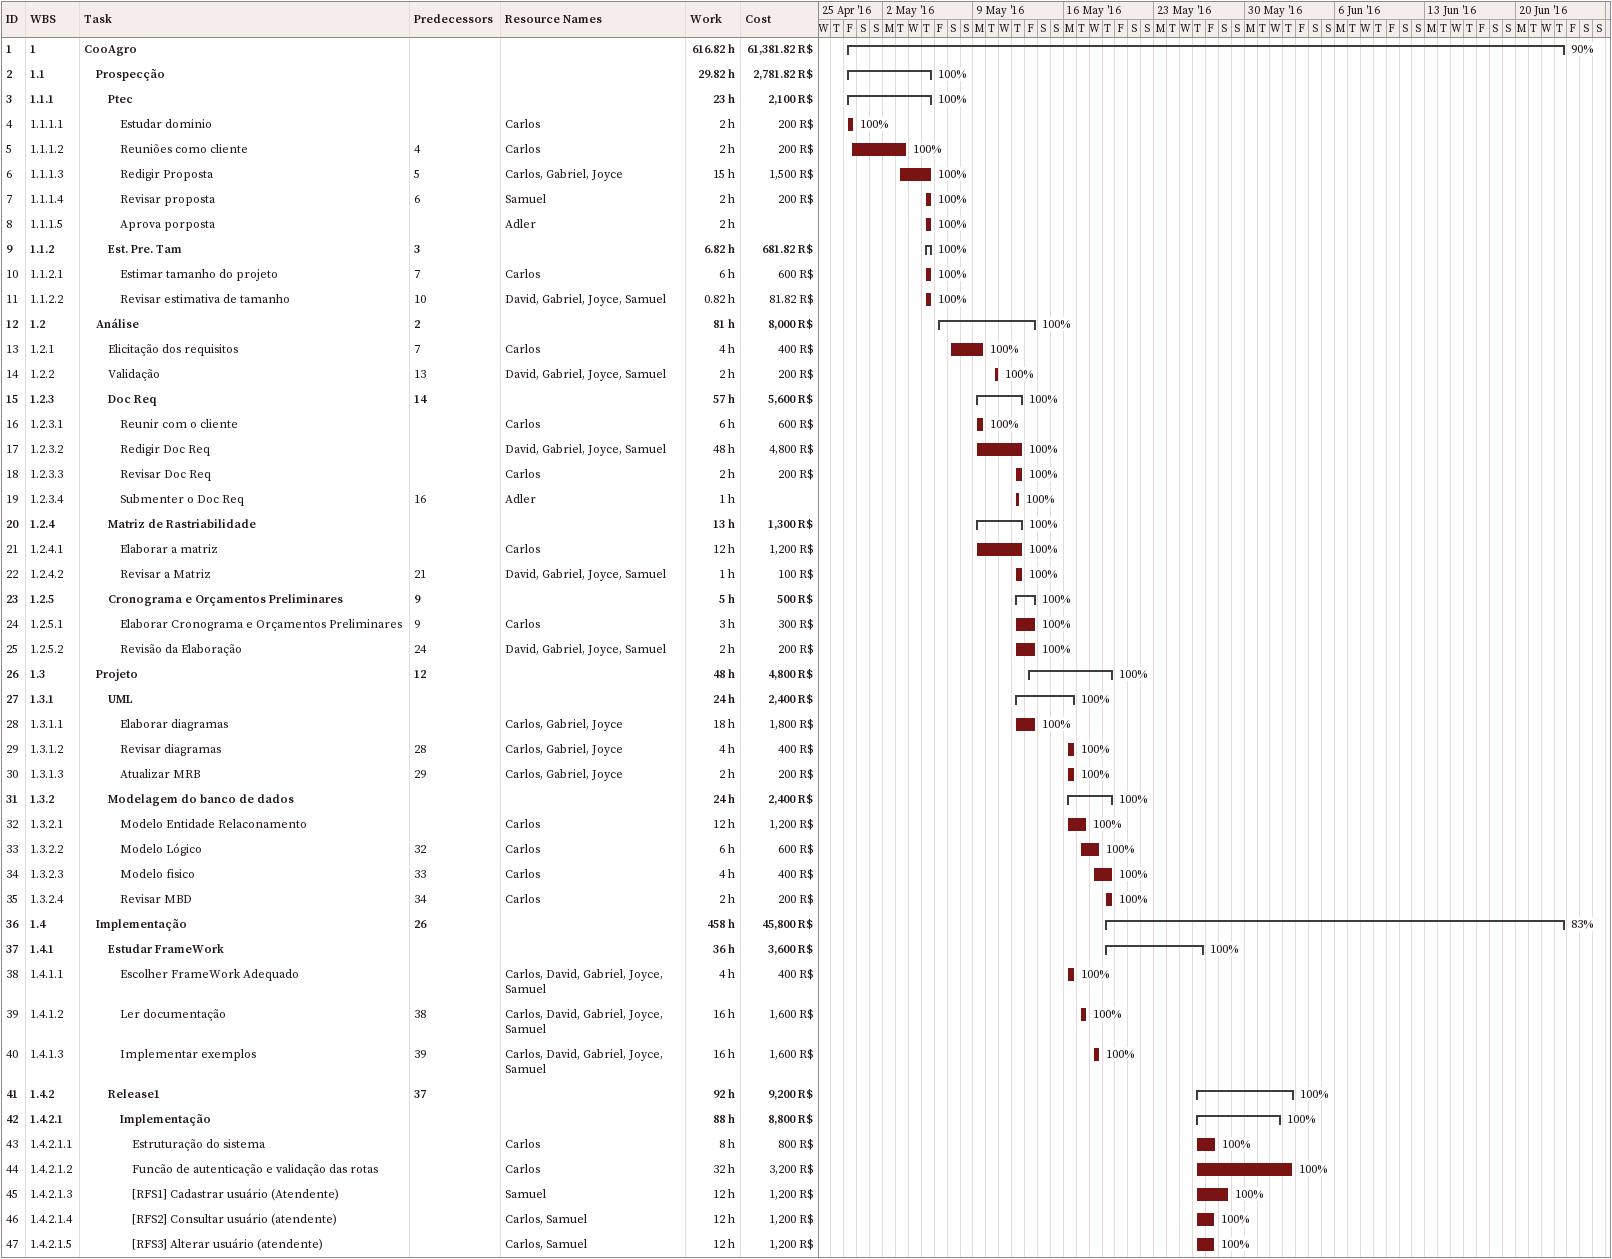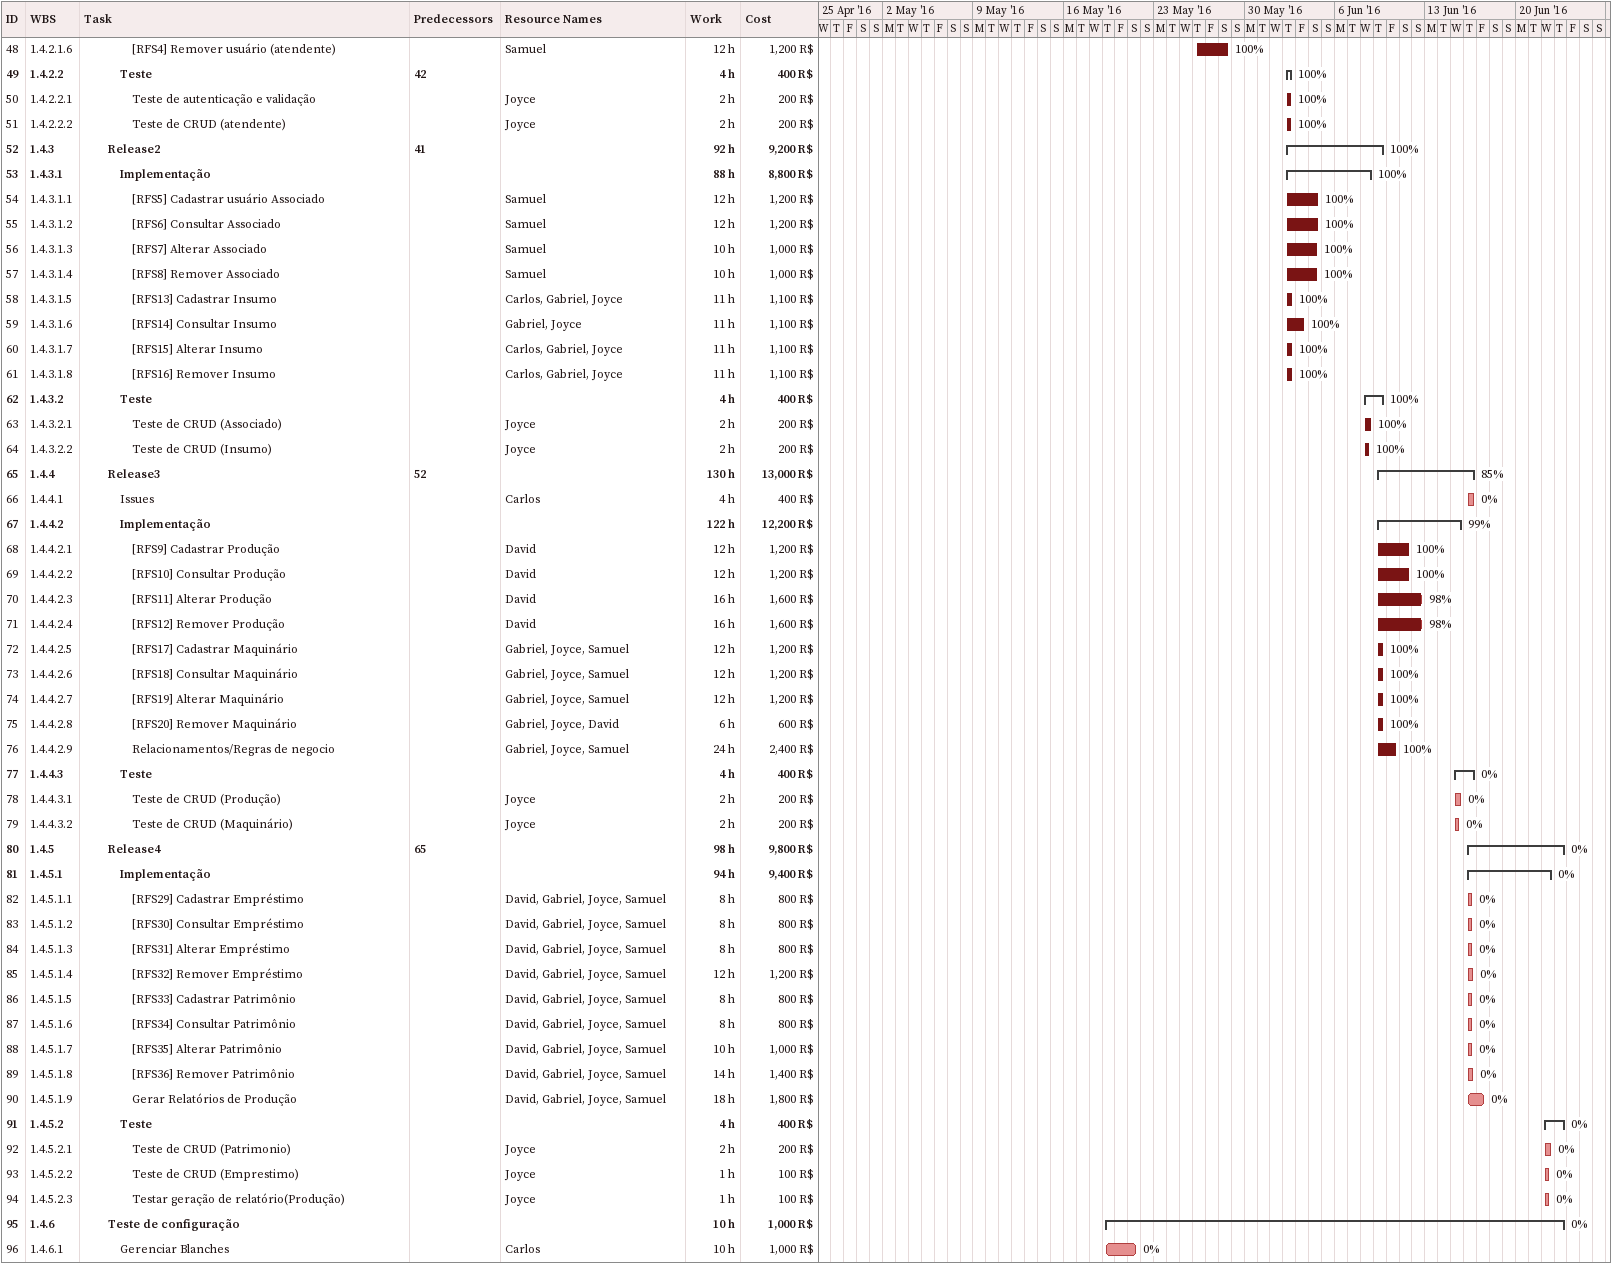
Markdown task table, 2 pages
| ID | WBS | Task | Start | Finish | Predecessors | Resources | % complete | Work (h) | Cost (R$) |
|---|---|---|---|---|---|---|---|---|---|
| 1 | 1 | **CooAgro** | 2016-04-29 | 2016-06-23 |  |  | 90 | 616.82 | 61381.82 |
| 2 | 1.1 | **Prospecção** | 2016-04-29 | 2016-05-05 |  |  | 100 | 29.82 | 2781.82 |
| 3 | 1.1.1 | **Ptec** | 2016-04-29 | 2016-05-05 |  |  | 100 | 23 | 2100 |
| 4 | 1.1.1.1 | Estudar dominio | 2016-04-29 | 2016-04-29 |  | Carlos | 100 | 2 | 200 |
| 5 | 1.1.1.2 | Reuniões como cliente | 2016-04-29 | 2016-05-03 | 4 | Carlos | 100 | 2 | 200 |
| 6 | 1.1.1.3 | Redigir Proposta | 2016-05-03 | 2016-05-05 | 5 | Carlos, Gabriel, Joyce | 100 | 15 | 1500 |
| 7 | 1.1.1.4 | Revisar proposta | 2016-05-05 | 2016-05-05 | 6 | Samuel | 100 | 2 | 200 |
| 8 | 1.1.1.5 | Aprova porposta | 2016-05-05 | 2016-05-05 |  | Adler | 100 | 2 |  |
| 9 | 1.1.2 | **Est. Pre. Tam** | 2016-05-05 | 2016-05-05 | 3 |  | 100 | 6.82 | 681.82 |
| 10 | 1.1.2.1 | Estimar tamanho do projeto | 2016-05-05 | 2016-05-05 | 7 | Carlos | 100 | 6 | 600 |
| 11 | 1.1.2.2 | Revisar estimativa de tamanho | 2016-05-05 | 2016-05-05 | 10 | David, Gabriel, Joyce, Samuel | 100 | 0.82 | 81.82 |
| 12 | 1.2 | **Análise** | 2016-05-06 | 2016-05-13 | 2 |  | 100 | 81 | 8000 |
| 13 | 1.2.1 | Elicitação dos requisitos | 2016-05-07 | 2016-05-09 | 7 | Carlos | 100 | 4 | 400 |
| 14 | 1.2.2 | Validação | 2016-05-10 | 2016-05-10 | 13 | David, Gabriel, Joyce, Samuel | 100 | 2 | 200 |
| 15 | 1.2.3 | **Doc Req** | 2016-05-09 | 2016-05-12 | 14 |  | 100 | 57 | 5600 |
| 16 | 1.2.3.1 | Reunir com o cliente | 2016-05-09 | 2016-05-09 |  | Carlos | 100 | 6 | 600 |
| 17 | 1.2.3.2 | Redigir Doc Req | 2016-05-09 | 2016-05-12 |  | David, Gabriel, Joyce, Samuel | 100 | 48 | 4800 |
| 18 | 1.2.3.3 | Revisar Doc Req | 2016-05-12 | 2016-05-12 |  | Carlos | 100 | 2 | 200 |
| 19 | 1.2.3.4 | Submenter o Doc Req | 2016-05-12 | 2016-05-12 | 16 | Adler | 100 | 1 |  |
| 20 | 1.2.4 | **Matriz de Rastriabilidade** | 2016-05-09 | 2016-05-12 |  |  | 100 | 13 | 1300 |
| 21 | 1.2.4.1 | Elaborar a matriz | 2016-05-09 | 2016-05-12 |  | Carlos | 100 | 12 | 1200 |
| 22 | 1.2.4.2 | Revisar a Matriz | 2016-05-12 | 2016-05-12 | 21 | David, Gabriel, Joyce, Samuel | 100 | 1 | 100 |
| 23 | 1.2.5 | **Cronograma e Orçamentos Preliminares** | 2016-05-12 | 2016-05-13 | 9 |  | 100 | 5 | 500 |
| 24 | 1.2.5.1 | Elaborar Cronograma e Orçamentos Preliminares | 2016-05-12 | 2016-05-13 | 9 | Carlos | 100 | 3 | 300 |
| 25 | 1.2.5.2 | Revisão da Elaboração | 2016-05-12 | 2016-05-13 | 24 | David, Gabriel, Joyce, Samuel | 100 | 2 | 200 |
| 26 | 1.3 | **Projeto** | 2016-05-13 | 2016-05-19 | 12 |  | 100 | 48 | 4800 |
| 27 | 1.3.1 | **UML** | 2016-05-12 | 2016-05-16 |  |  | 100 | 24 | 2400 |
| 28 | 1.3.1.1 | Elaborar diagramas | 2016-05-12 | 2016-05-13 |  | Carlos, Gabriel, Joyce | 100 | 18 | 1800 |
| 29 | 1.3.1.2 | Revisar diagramas | 2016-05-16 | 2016-05-16 | 28 | Carlos, Gabriel, Joyce | 100 | 4 | 400 |
| 30 | 1.3.1.3 | Atualizar MRB | 2016-05-16 | 2016-05-16 | 29 | Carlos, Gabriel, Joyce | 100 | 2 | 200 |
| 31 | 1.3.2 | **Modelagem do banco de dados** | 2016-05-16 | 2016-05-19 |  |  | 100 | 24 | 2400 |
| 32 | 1.3.2.1 | Modelo Entidade Relaconamento | 2016-05-16 | 2016-05-17 |  | Carlos | 100 | 12 | 1200 |
| 33 | 1.3.2.2 | Modelo Lógico | 2016-05-17 | 2016-05-18 | 32 | Carlos | 100 | 6 | 600 |
| 34 | 1.3.2.3 | Modelo fisico | 2016-05-18 | 2016-05-19 | 33 | Carlos | 100 | 4 | 400 |
| 35 | 1.3.2.4 | Revisar MBD | 2016-05-19 | 2016-05-19 | 34 | Carlos | 100 | 2 | 200 |
| 36 | 1.4 | **Implementação** | 2016-05-19 | 2016-06-23 | 26 |  | 83 | 458 | 45800 |
| 37 | 1.4.1 | **Estudar FrameWork** | 2016-05-19 | 2016-05-26 |  |  | 100 | 36 | 3600 |
| 38 | 1.4.1.1 | Escolher FrameWork Adequado | 2016-05-16 | 2016-05-16 |  | Carlos, David, Gabriel, Joyce, Samuel | 100 | 4 | 400 |
| 39 | 1.4.1.2 | Ler documentação | 2016-05-17 | 2016-05-17 | 38 | Carlos, David, Gabriel, Joyce, Samuel | 100 | 16 | 1600 |
| 40 | 1.4.1.3 | Implementar exemplos | 2016-05-18 | 2016-05-18 | 39 | Carlos, David, Gabriel, Joyce, Samuel | 100 | 16 | 1600 |
| 41 | 1.4.2 | **Release1** | 2016-05-26 | 2016-06-02 | 37 |  | 100 | 92 | 9200 |
| 42 | 1.4.2.1 | **Implementação** | 2016-05-26 | 2016-06-01 |  |  | 100 | 88 | 8800 |
| 43 | 1.4.2.1.1 | Estruturação do sistema | 2016-05-26 | 2016-05-27 |  | Carlos | 100 | 8 | 800 |
| 44 | 1.4.2.1.2 | Funcão de autenticação e validação das rotas | 2016-05-26 | 2016-06-02 |  | Carlos | 100 | 32 | 3200 |
| 45 | 1.4.2.1.3 | [RFS1] Cadastrar usuário (Atendente) | 2016-05-26 | 2016-05-28 |  | Samuel | 100 | 12 | 1200 |
| 46 | 1.4.2.1.4 | [RFS2] Consultar usuário (atendente) | 2016-05-26 | 2016-05-27 |  | Carlos, Samuel | 100 | 12 | 1200 |
| 47 | 1.4.2.1.5 | [RFS3] Alterar usuário (atendente) | 2016-05-26 | 2016-05-27 |  | Carlos, Samuel | 100 | 12 | 1200 |
| 48 | 1.4.2.1.6 | [RFS4] Remover usuário (atendente) | 2016-05-26 | 2016-05-28 |  | Samuel | 100 | 12 | 1200 |
| 49 | 1.4.2.2 | **Teste** | 2016-06-02 | 2016-06-02 | 42 |  | 100 | 4 | 400 |
| 50 | 1.4.2.2.1 | Teste de autenticação e validação | 2016-06-02 | 2016-06-02 |  | Joyce | 100 | 2 | 200 |
| 51 | 1.4.2.2.2 | Teste de CRUD (atendente) | 2016-06-02 | 2016-06-02 |  | Joyce | 100 | 2 | 200 |
| 52 | 1.4.3 | **Release2** | 2016-06-02 | 2016-06-09 | 41 |  | 100 | 92 | 9200 |
| 53 | 1.4.3.1 | **Implementação** | 2016-06-02 | 2016-06-08 |  |  | 100 | 88 | 8800 |
| 54 | 1.4.3.1.1 | [RFS5] Cadastrar usuário Associado | 2016-06-02 | 2016-06-04 |  | Samuel | 100 | 12 | 1200 |
| 55 | 1.4.3.1.2 | [RFS6] Consultar Associado | 2016-06-02 | 2016-06-04 |  | Samuel | 100 | 12 | 1200 |
| 56 | 1.4.3.1.3 | [RFS7] Alterar Associado | 2016-06-02 | 2016-06-04 |  | Samuel | 100 | 10 | 1000 |
| 57 | 1.4.3.1.4 | [RFS8] Remover Associado | 2016-06-02 | 2016-06-04 |  | Samuel | 100 | 10 | 1000 |
| 58 | 1.4.3.1.5 | [RFS13] Cadastrar Insumo | 2016-06-02 | 2016-06-02 |  | Carlos, Gabriel, Joyce | 100 | 11 | 1100 |
| 59 | 1.4.3.1.6 | [RFS14] Consultar Insumo | 2016-06-02 | 2016-06-03 |  | Gabriel, Joyce | 100 | 11 | 1100 |
| 60 | 1.4.3.1.7 | [RFS15] Alterar Insumo | 2016-06-02 | 2016-06-02 |  | Carlos, Gabriel, Joyce | 100 | 11 | 1100 |
| 61 | 1.4.3.1.8 | [RFS16] Remover Insumo | 2016-06-02 | 2016-06-02 |  | Carlos, Gabriel, Joyce | 100 | 11 | 1100 |
| 62 | 1.4.3.2 | **Teste** | 2016-06-08 | 2016-06-09 |  |  | 100 | 4 | 400 |
| 63 | 1.4.3.2.1 | Teste de CRUD (Associado) | 2016-06-08 | 2016-06-08 |  | Joyce | 100 | 2 | 200 |
| 64 | 1.4.3.2.2 | Teste de CRUD (Insumo) | 2016-06-08 | 2016-06-08 |  | Joyce | 100 | 2 | 200 |
| 65 | 1.4.4 | **Release3** | 2016-06-09 | 2016-06-16 | 52 |  | 85 | 130 | 13000 |
| 66 | 1.4.4.1 | Issues | 2016-06-16 | 2016-06-16 |  | Carlos | 0 | 4 | 400 |
| 67 | 1.4.4.2 | **Implementação** | 2016-06-09 | 2016-06-15 |  |  | 99 | 122 | 12200 |
| 68 | 1.4.4.2.1 | [RFS9] Cadastrar Produção | 2016-06-09 | 2016-06-11 |  | David | 100 | 12 | 1200 |
| 69 | 1.4.4.2.2 | [RFS10] Consultar Produção | 2016-06-09 | 2016-06-11 |  | David | 100 | 12 | 1200 |
| 70 | 1.4.4.2.3 | [RFS11] Alterar Produção | 2016-06-09 | 2016-06-12 |  | David | 98 | 16 | 1600 |
| 71 | 1.4.4.2.4 | [RFS12] Remover Produção | 2016-06-09 | 2016-06-12 |  | David | 98 | 16 | 1600 |
| 72 | 1.4.4.2.5 | [RFS17] Cadastrar Maquinário | 2016-06-09 | 2016-06-09 |  | Gabriel, Joyce, Samuel | 100 | 12 | 1200 |
| 73 | 1.4.4.2.6 | [RFS18] Consultar Maquinário | 2016-06-09 | 2016-06-09 |  | Gabriel, Joyce, Samuel | 100 | 12 | 1200 |
| 74 | 1.4.4.2.7 | [RFS19] Alterar Maquinário | 2016-06-09 | 2016-06-09 |  | Gabriel, Joyce, Samuel | 100 | 12 | 1200 |
| 75 | 1.4.4.2.8 | [RFS20] Remover Maquinário | 2016-06-09 | 2016-06-09 |  | Gabriel, Joyce, David | 100 | 6 | 600 |
| 76 | 1.4.4.2.9 | Relacionamentos/Regras de negocio | 2016-06-09 | 2016-06-10 |  | Gabriel, Joyce, Samuel | 100 | 24 | 2400 |
| 77 | 1.4.4.3 | **Teste** | 2016-06-15 | 2016-06-16 |  |  | 0 | 4 | 400 |
| 78 | 1.4.4.3.1 | Teste de CRUD (Produção) | 2016-06-15 | 2016-06-15 |  | Joyce | 0 | 2 | 200 |
| 79 | 1.4.4.3.2 | Teste de CRUD (Maquinário) | 2016-06-15 | 2016-06-15 |  | Joyce | 0 | 2 | 200 |
| 80 | 1.4.5 | **Release4** | 2016-06-16 | 2016-06-23 | 65 |  | 0 | 98 | 9800 |
| 81 | 1.4.5.1 | **Implementação** | 2016-06-16 | 2016-06-22 |  |  | 0 | 94 | 9400 |
| 82 | 1.4.5.1.1 | [RFS29] Cadastrar Empréstimo | 2016-06-16 | 2016-06-16 |  | David, Gabriel, Joyce, Samuel | 0 | 8 | 800 |
| 83 | 1.4.5.1.2 | [RFS30] Consultar Empréstimo | 2016-06-16 | 2016-06-16 |  | David, Gabriel, Joyce, Samuel | 0 | 8 | 800 |
| 84 | 1.4.5.1.3 | [RFS31] Alterar Empréstimo | 2016-06-16 | 2016-06-16 |  | David, Gabriel, Joyce, Samuel | 0 | 8 | 800 |
| 85 | 1.4.5.1.4 | [RFS32] Remover Empréstimo | 2016-06-16 | 2016-06-16 |  | David, Gabriel, Joyce, Samuel | 0 | 12 | 1200 |
| 86 | 1.4.5.1.5 | [RFS33] Cadastrar Patrimônio | 2016-06-16 | 2016-06-16 |  | David, Gabriel, Joyce, Samuel | 0 | 8 | 800 |
| 87 | 1.4.5.1.6 | [RFS34] Consultar Patrimônio | 2016-06-16 | 2016-06-16 |  | David, Gabriel, Joyce, Samuel | 0 | 8 | 800 |
| 88 | 1.4.5.1.7 | [RFS35] Alterar Patrimônio | 2016-06-16 | 2016-06-16 |  | David, Gabriel, Joyce, Samuel | 0 | 10 | 1000 |
| 89 | 1.4.5.1.8 | [RFS36] Remover Patrimônio | 2016-06-16 | 2016-06-16 |  | David, Gabriel, Joyce, Samuel | 0 | 14 | 1400 |
| 90 | 1.4.5.1.9 | Gerar Relatórios de Produção | 2016-06-16 | 2016-06-17 |  | David, Gabriel, Joyce, Samuel | 0 | 18 | 1800 |
| 91 | 1.4.5.2 | **Teste** | 2016-06-22 | 2016-06-23 |  |  | 0 | 4 | 400 |
| 92 | 1.4.5.2.1 | Teste de CRUD (Patrimonio) | 2016-06-22 | 2016-06-22 |  | Joyce | 0 | 2 | 200 |
| 93 | 1.4.5.2.2 | Teste de CRUD (Emprestimo) | 2016-06-22 | 2016-06-22 |  | Joyce | 0 | 1 | 100 |
| 94 | 1.4.5.2.3 | Testar geração de relatório(Produção) | 2016-06-22 | 2016-06-22 |  | Joyce | 0 | 1 | 100 |
| 95 | 1.4.6 | **Teste de configuração** | 2016-05-19 | 2016-06-23 |  |  | 0 | 10 | 1000 |
| 96 | 1.4.6.1 | Gerenciar Blanches | 2016-05-19 | 2016-05-21 |  | Carlos | 0 | 10 | 1000 |
